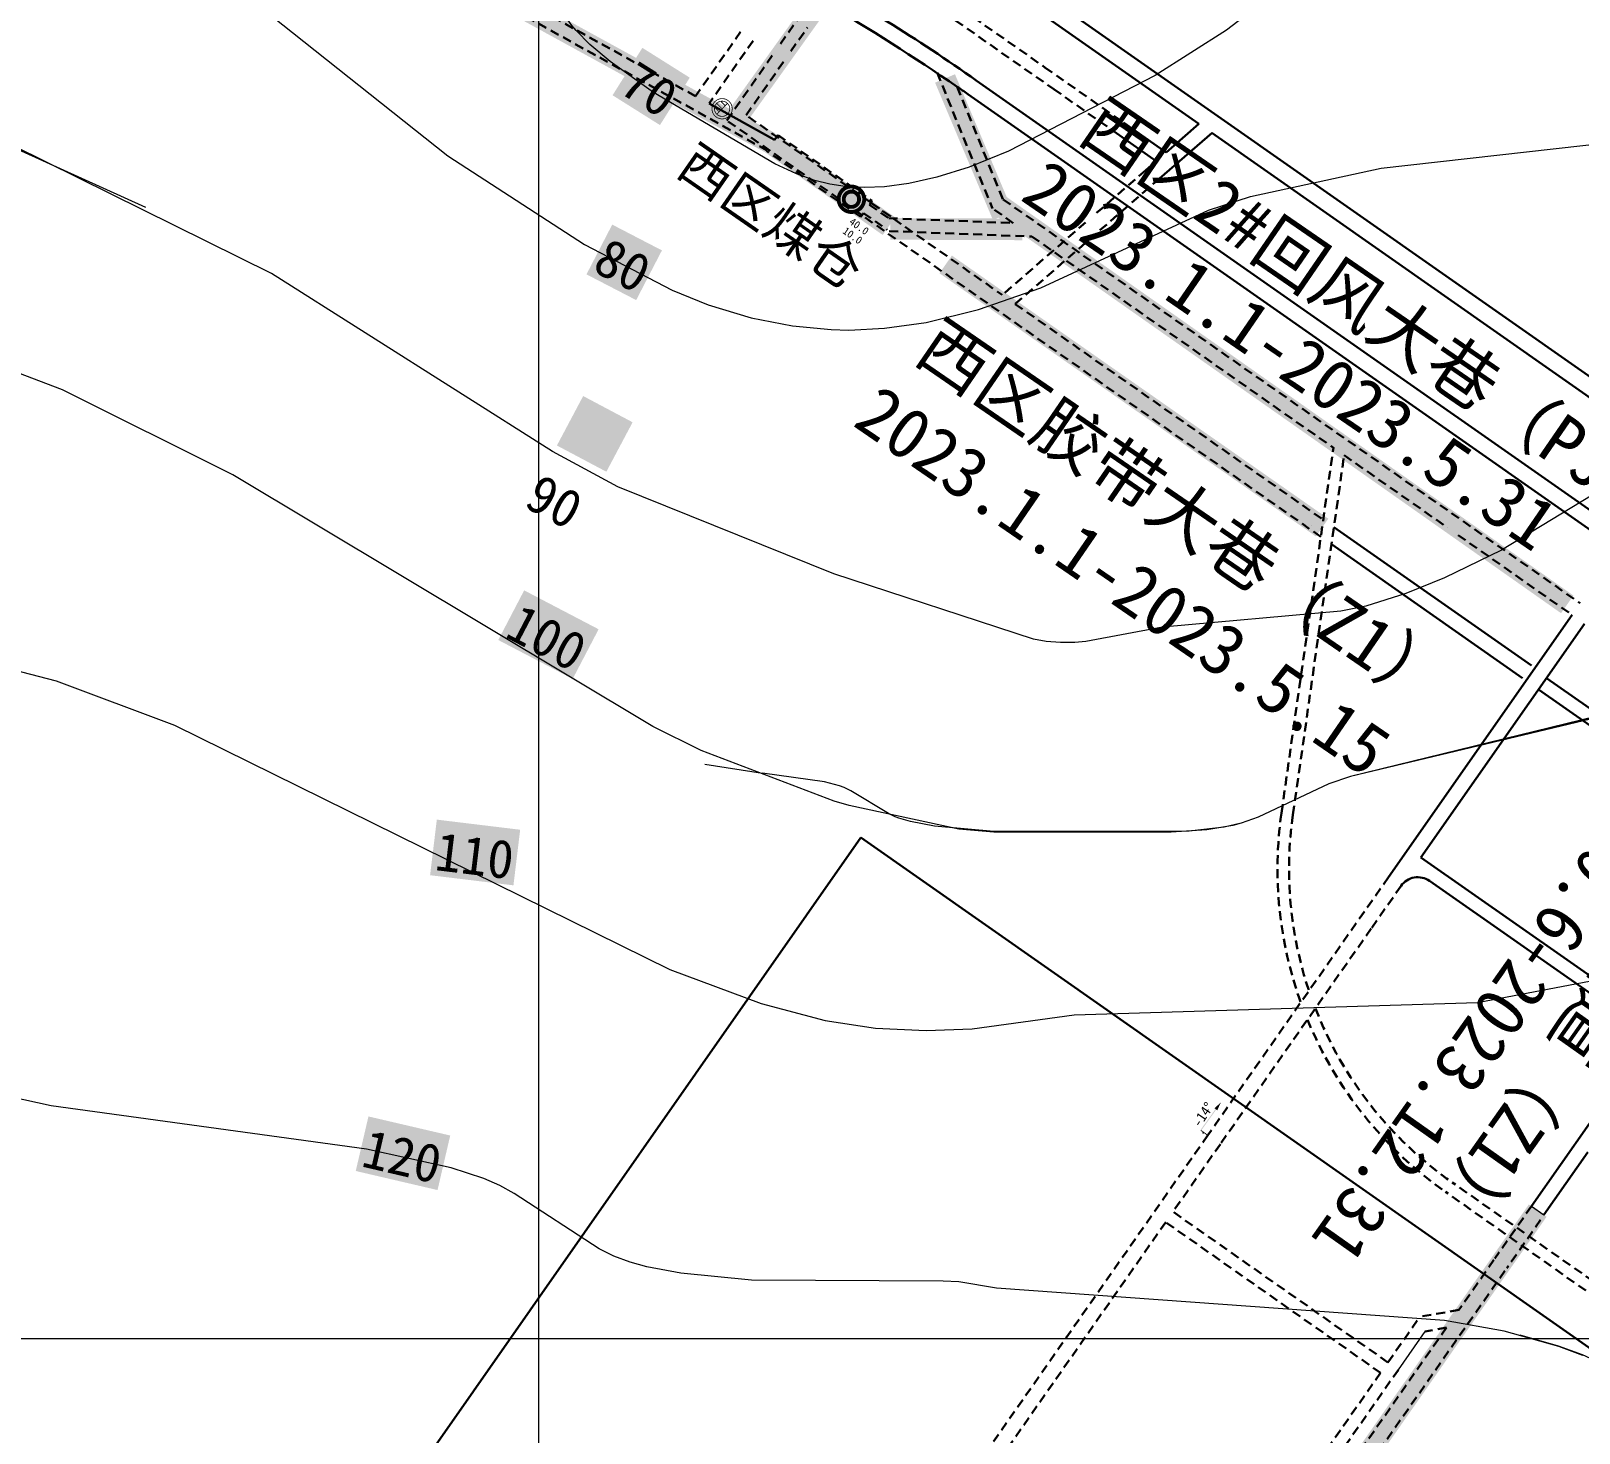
# Model space of a CAD drawing. Header units: inches. Extents: x 36473197 to 36486087, y 3899343 to 3911260.
# Drawn here: x 36479801 to 36480408, y 3905963 to 3906512 of the extents above; entities that cross this region are included whole.
import ezdxf
from ezdxf.enums import TextEntityAlignment as Align

# ---------------------------------------------------------------- set-up
doc = ezdxf.new("R2010")
doc.units = ezdxf.units.IN
doc.header["$MEASUREMENT"] = 0
doc.linetypes.add('ACAD_ISO02W100', pattern=[15, 12, -3])
doc.linetypes.add('虚线', pattern=[0.0045, 0.00175, -0.001, 0.00175])
doc.layers.get('0').update_dxf_attribs({"lineweight": 0})
doc.layers.get('Defpoints').update_dxf_attribs({"lineweight": 0})
doc.layers.add('0，2022年3季度接续', color=3, linetype='Continuous')
doc.layers.add('0，2022年4季度接续', color=40, linetype='ACAD_ISO02W100')
for name, color, linetype, lineweight in [('4煤底板等值线', 7, 'Continuous', 0), ('可采边界', 7, 'Continuous', 0), ('四盘区泄水巷设计', 7, 'Continuous', 0), ('四盘区辅运巷', 7, 'Continuous', 0), ('导线点', 7, 'Continuous', 0), ('巷道注记', 7, 'Continuous', 0), ('经纬网', 7, 'Continuous', 0), ('西区开拓大巷', 7, 'Continuous', 0), ('西区开拓设计', 7, 'Continuous', 0)]:
    doc.layers.add(name, color=color, linetype=linetype, lineweight=lineweight)
doc.layers.add('保护煤柱', color=7, linetype='Continuous', lineweight=0, true_color=0xff0042)
doc.layers.add('变坡点', color=1, linetype='Continuous', lineweight=0, true_color=0xff0000)
doc.styles.add('仿宋', font='simfang.ttf')
doc.styles.add('宋体', font='SIMSUN.TTC')
doc.linetypes.add('保护煤柱', pattern='A,0.0195,-0.001,[6,西北矿业高家堡煤矿2022年采掘接续图(2022.8.14).shx,S=1.01575e-06,R=0,X=0,Y=0],0.0195', length=0.04)
doc.dimstyles.get("Standard").update_dxf_attribs({"dimtxt": 30, "dimasz": 20, "dimexe": 0.18, "dimexo": 0.0625, "dimgap": 0.09, "dimtad": 1, "dimdec": 0, "dimzin": 0, "dimdsep": 46, "dimtxsty": '仿宋', "dimcen": 0.09, "dimclrd": 150, "dimclre": 150, "dimadec": 0, "dimazin": 0, "dimtfac": 1, "dimtdec": 0, "dimtofl": 0, "dimtmove": 0, "dimatfit": 3, "dimfxl": 1, "dimtolj": 1, "dimtzin": 0, "dimlwd": 0, "dimarcsym": 0})

# ---------------------------------------------------------------- blocks, each defined once
blk = doc.blocks.new('lr_block_101_1')
at = {"color": 7, "const_width": 0.3}
for points in [[(4, 0), (3.86, 1.04), (3.46, 2), (2.83, 2.83), (2, 3.46), (1.04, 3.86), (0, 4), (-1.04, 3.86), (-2, 3.46), (-2.83, 2.83), (-3.46, 2), (-3.86, 1.04), (-4, 0), (-3.86, -1.04), (-3.46, -2), (-2.83, -2.83), (-2, -3.46), (-1.04, -3.86), (0, -4), (1.04, -3.86), (2, -3.46), (2.83, -2.83), (3.46, -2), (3.86, -1.04), (4, 0)], [(3, 0), (2.9, 0.78), (2.6, 1.5), (2.12, 2.12), (1.5, 2.6), (0.78, 2.9), (0, 3), (-0.78, 2.9), (-1.5, 2.6), (-2.12, 2.12), (-2.6, 1.5), (-2.9, 0.78), (-3, 0), (-2.9, -0.78), (-2.6, -1.5), (-2.12, -2.12), (-1.5, -2.6), (-0.78, -2.9), (0, -3), (0.78, -2.9), (1.5, -2.6), (2.12, -2.12), (2.6, -1.5), (2.9, -0.78), (3, 0)], [(-2.8, 0.4), (-1.2, -1.2)], [(-2.12, -2.12), (2.12, 2.12)], [(-2.12, 2.12), (0, 0)], [(-0.4, 2.8), (1.2, 1.2)], [(-0.4, 2.8), (1.2, 1.2)]]:
    blk.add_lwpolyline(points, dxfattribs=at)
blk = doc.blocks.new('变坡点1_1_1_1_1_1')
at = {"true_color": 0xff0000}
for points in [[(-0.47, 3.69), (-0.19, -0.01), (0.19, 0.01), (-0.1, 3.72)], [(10.81, 4.73), (-0.29, 3.89), (-0.27, 3.52), (10.84, 4.36)], [(10.88, 3.8), (10.77, 5.28)], [(10.77, 5.28), (14.53, 4.83), (10.88, 3.8)]]:
    blk.add_hatch(color=1, dxfattribs=at).paths.add_polyline_path(points, flags=17)
blk = doc.blocks.new('*D204')
at = {"layer": 'Defpoints', "color": 0, "transparency": 16777216}
for p in [(36476925.52, 3911082.36), (36486060.15, 3904950.04), (36485936.09, 3904772.87)]:
    blk.add_point(p, dxfattribs=at)
at = {"layer": '四盘区辅运巷', "color": 150, "lineweight": -2, "transparency": 16777216}
for p, q in [((36476925.55, 3911082.41), (36477049.68, 3911259.68)), ((36485936.12, 3904772.92), (36486060.25, 3904950.19))]:
    blk.add_line(p, q, dxfattribs=at)
at = {"layer": '四盘区辅运巷', "color": 150, "lineweight": 0, "transparency": 16777216}
blk.add_line((36477065.96, 3911248.06), (36486043.76, 3904961.51), dxfattribs=at)
at = {"layer": '四盘区辅运巷', "color": 150, "transparency": 16777216}
for points in [[(36477067.87, 3911250.79), (36477064.05, 3911245.33), (36477049.58, 3911259.53)], [(36486045.68, 3904964.24), (36486041.85, 3904958.78), (36486060.15, 3904950.04)]]:
    blk.add_solid(points, dxfattribs=at)
at = {"layer": '四盘区辅运巷', "color": 0, "transparency": 16777216, "insert": (36481563.62, 3908117.29), "char_height": 30, "attachment_point": 5, "rotation": 324.99908, "style": '仿宋'}
blk.add_mtext('\\A1;1100', dxfattribs=at)

msp = doc.modelspace()

# ---------------------------------------------------------------- hatches: boundary and pattern name
at = {"layer": '4煤底板等值线', "true_color": 0xffffff}
for points in [[(36480029.08, 3906487.21), (36480040.77, 3906505.79), (36480059.34, 3906494.1), (36480047.66, 3906475.53)], [(36480018.86, 3906417.05), (36480028.95, 3906436.54), (36480048.43, 3906426.44), (36480038.34, 3906406.96)], [(36480007.27, 3906350), (36480017.56, 3906369.38), (36480036.94, 3906359.1), (36480026.65, 3906339.72)], [(36479984.28, 3906273.8), (36479994.44, 3906293.25), (36480023.61, 3906278.01), (36480013.45, 3906258.56)], [(36479957.56, 3906181.65), (36479960.2, 3906203.43), (36479992.87, 3906199.47), (36479990.23, 3906177.69)], [(36479928.42, 3906065.78), (36479933.4, 3906087.15), (36479965.45, 3906079.68), (36479960.48, 3906058.31)]]:
    msp.add_hatch(color=7, dxfattribs=at).paths.add_polyline_path(points, flags=17)

# ---------------------------------------------------------------- linework, layer by layer
at = {"layer": '0，2022年3季度接续', "color": 160, "linetype": 'ACAD_ISO02W100', "ltscale": 5, "const_width": 8.46}
msp.add_lwpolyline([(36480133.81, 3905681.57), (36480391.71, 3906050.26)], dxfattribs=at)
at = {"layer": '0，2022年4季度接续', "color": 3, "linetype": 'ACAD_ISO02W100', "ltscale": 5, "const_width": 8.46}
for points in [[(36479980.38, 3906528.79), (36480064.95, 3906482.43)], [(36480064.95, 3906482.43), (36480090.84, 3906468.64)], [(36480315.44, 3906349.55), (36480403.28, 3906287.76)]]:
    msp.add_lwpolyline(points, dxfattribs=at)
at = {"layer": '0，2022年4季度接续', "color": 160, "linetype": 'ACAD_ISO02W100', "ltscale": 5, "const_width": 8.46, "elevation": -0.2}
for points in [[(36480078.07, 3906478.89), (36480110.36, 3906524.03)], [(36480182.06, 3906440.02), (36480159.4, 3906493.8)]]:
    msp.add_lwpolyline(points, dxfattribs=at)
at = {"layer": '0，2022年4季度接续', "color": 160, "linetype": 'ACAD_ISO02W100', "ltscale": 5, "const_width": 8.46}
for points in [[(36480090.84, 3906468.64), (36480137.4, 3906435.94)], [(36480180.41, 3906444.39), (36480315.44, 3906349.55)], [(36480137.96, 3906434.86), (36480189.69, 3906434.66)]]:
    msp.add_lwpolyline(points, dxfattribs=at)
at = {"layer": '0，2022年4季度接续', "color": 1, "linetype": 'ACAD_ISO02W100', "ltscale": 5, "true_color": 0xff0000, "const_width": 8.46}
msp.add_lwpolyline([(36480159.65, 3906420.94), (36480307.2, 3906317.85)], dxfattribs=at)
at = {"layer": '4煤底板等值线', "color": 7, "linetype": 'Continuous', "lineweight": 0, "flags": 128}
for points in [[(36480309.16, 3906549), (36480278.55, 3906519.47), (36480269.78, 3906512.74), (36480241.73, 3906494.89), (36480184.33, 3906465.35), (36480168.85, 3906459.03), (36480156.23, 3906455.06), (36480145.15, 3906452.58), (36480135.72, 3906451.37), (36480127.95, 3906451.07), (36480120.3, 3906451.51), (36480114.28, 3906452.43), (36480108.38, 3906453.88), (36480101.15, 3906456.42), (36480092.68, 3906460.33), (36480045.15, 3906488.34), (36480028.08, 3906500.45), (36480020.23, 3906507.15), (36480014.81, 3906512.62), (36480013.15, 3906514.57), (36480009.46, 3906519.72), (36479960.65, 3906606.83)], [(36479812.91, 3906583.87), (36479964.46, 3906463.47), (36480018.02, 3906428.75), (36480052.38, 3906410.84), (36480066.54, 3906405.16), (36480083.43, 3906400.07), (36480099.56, 3906396.89), (36480114.71, 3906395.41), (36480121.72, 3906395.24), (36480135.72, 3906395.91), (36480151.94, 3906398.22), (36480172.51, 3906403.22), (36480196.97, 3906411.79), (36480262.61, 3906442.2), (36480279.18, 3906447.51), (36480330.39, 3906458.67), (36480444.32, 3906471.42)], [(36479846.1, 3906443.23), (36479780.53, 3906472.86)], [(36480424.71, 3906337.55), (36480377.57, 3906308.94), (36480355.21, 3906298.12), (36480339.96, 3906291.99), (36480324.36, 3906287.09), (36480314.51, 3906285.1), (36480244.58, 3906278.82), (36480214.54, 3906273.25), (36480210.22, 3906272.84), (36480204.62, 3906272.77), (36480199.04, 3906273.18), (36480194.06, 3906274.11), (36480115.85, 3906299.73), (36480031.14, 3906333.77), (36480005.6, 3906347.66), (36479895.44, 3906417.34), (36479794.57, 3906467.31)], [(36480432.59, 3906248.22), (36480318.36, 3906220.33), (36480309.85, 3906217.5), (36480282.07, 3906204.41), (36480275.52, 3906202), (36480272.19, 3906201.15), (36480261.98, 3906199.49), (36480248.07, 3906198.49), (36480178.5, 3906198.57), (36480164.85, 3906199.72), (36480121.84, 3906208.95), (36480115.93, 3906210.7), (36480063.86, 3906230.57), (36480044.9, 3906239.96), (36479880.26, 3906338.48), (36479813.44, 3906371.84), (36479793.24, 3906379.45)], [(36479783.72, 3906264.81), (36479810.97, 3906257.86), (36479857.38, 3906240.46), (36480051.48, 3906144.78), (36480087.29, 3906131.36), (36480112.42, 3906124.79), (36480132.08, 3906121.78), (36480152, 3906120.8), (36480170.06, 3906121.44), (36480209.98, 3906126.93), (36480368.14, 3906131.73), (36480459.31, 3906149.21)], [(36480445.25, 3906250.58), (36480318.35, 3906220.34), (36480309.85, 3906217.5), (36480282.07, 3906204.41), (36480275.52, 3906202), (36480272.19, 3906201.15), (36480261.98, 3906199.49), (36480248.06, 3906198.47), (36480178.56, 3906198.72), (36480155.28, 3906200.86), (36480145.87, 3906202.68), (36480141.32, 3906204.03), (36480139.85, 3906204.59), (36480137.28, 3906205.85), (36480122.42, 3906214.77), (36480119.85, 3906216.02), (36480117.98, 3906216.71), (36480112.16, 3906218.25), (36480087.91, 3906221.62)], [(36480436.99, 3906249.13), (36480318.35, 3906220.34), (36480309.85, 3906217.5), (36480282.07, 3906204.41), (36480275.52, 3906202), (36480268.82, 3906200.48), (36480255.05, 3906198.86), (36480178.56, 3906198.72), (36480155.28, 3906200.86), (36480145.87, 3906202.68), (36480141.32, 3906204.03), (36480139.85, 3906204.59), (36480137.28, 3906205.85), (36480122.42, 3906214.77), (36480119.85, 3906216.02), (36480117.98, 3906216.7), (36480112.16, 3906218.23), (36480087.91, 3906221.62)], [(36480065.21, 3906225.21), (36480087.91, 3906221.62)], [(36480409.44, 3905993.55), (36480400.03, 3905997.08), (36480378.57, 3906003.02), (36480355.17, 3906007.21), (36480179.56, 3906019.84), (36480164.82, 3906022.37), (36480158.62, 3906022.68), (36480083.48, 3906022.99), (36480055.86, 3906025.7), (36480042.46, 3906028.29), (36480035.92, 3906030.08), (36480029.57, 3906032.37), (36480023.8, 3906035.3), (36479990.56, 3906056.96), (36479984.85, 3906060.15), (36479978.66, 3906062.81), (36479965.86, 3906067.04), (36479932.62, 3906074.37), (36479809, 3906091.37), (36479782.18, 3906097.21)], [(36480430.94, 3905969.12), (36480426.68, 3905980.43), (36480425.59, 3905982.62), (36480424.83, 3905983.83), (36480424.11, 3905984.69), (36480423.33, 3905985.5), (36480421.63, 3905986.99), (36480418.82, 3905988.99), (36480415.77, 3905990.76), (36480409.21, 3905993.81), (36480399.86, 3905997.19), (36480384.82, 3906001.41)]]:
    msp.add_lwpolyline(points, dxfattribs=at)
at = {"layer": '保护煤柱', "color": 1, "linetype": '保护煤柱', "lineweight": 30, "ltscale": 3750, "true_color": 0xff0000}
msp.add_line((36480126.41, 3906196.46), (36479843.07, 3905791.83, 0.62), dxfattribs=at)
at = {"layer": '保护煤柱', "color": 1, "linetype": '保护煤柱', "lineweight": 30, "ltscale": 3750, "true_color": 0xff0000, "flags": 128}
msp.add_lwpolyline([(36482519.48, 3904520.82), (36480126.41, 3906196.46)], dxfattribs=at)
at = {"layer": '变坡点', "color": 1, "true_color": 0xff0000}
msp.add_point((36480260.62, 3906080.79), dxfattribs=at)
at = {"layer": '可采边界'}
for p, q in [((36480389.25, 3906051.98), (36480394.16, 3906048.54)), ((36480337.08, 3905987.94), (36480347.59, 3906002.94))]:
    msp.add_line(p, q, dxfattribs=at)
at = {"layer": '四盘区泄水巷设计', "color": 30, "linetype": '虚线', "lineweight": 30, "ltscale": 2000, "true_color": 0xff8000}
for p, q in [((36480291.25, 3906205.96), (36480311.68, 3906349.26)), ((36480295.74, 3906205.32), (36480315.84, 3906346.34)), ((36480442.03, 3905996.79), (36480355.61, 3906057.57)), ((36480449.53, 3905997.33), (36480358.2, 3906061.28)), ((36480389.25, 3906051.98), (36480374.91, 3906031.5)), ((36480392.83, 3906046.63), (36480379.61, 3906027.75))]:
    msp.add_line(p, q, dxfattribs=at)
for radius, start, end in [(154.53, 171.8877, 199.80435), (150, 171.8877, 198.57459), (154.53, 202.48239, 235.00017), (150, 201.37244, 235.00017)]:
    msp.add_arc((36480444.24, 3906184.15), radius, start, end, dxfattribs=at)
at = {"layer": '四盘区辅运巷', "color": 30, "linetype": 'Continuous', "lineweight": 30, "true_color": 0xff8000}
for p, q in [((36480405.17, 3906283.63), (36480333.23, 3906180.9)), ((36480410.08, 3906280.2), (36480345.95, 3906188.6)), ((36480527.41, 3906061.54), (36480345.95, 3906188.6)), ((36480349.32, 3906179.5), (36480464.44, 3906098.81)), ((36480411.96, 3906084.43), (36480389.25, 3906051.98)), ((36480411.37, 3906073.11), (36480394.16, 3906048.54))]:
    msp.add_line(p, q, dxfattribs=at)
at = {"layer": '四盘区辅运巷', "color": 30, "linetype": '虚线', "lineweight": 30, "ltscale": 2000, "true_color": 0xff8000}
for p, q in [((36480333.23, 3906180.9), (36480262.4, 3906079.75)), ((36480338.14, 3906177.46), (36480326.43, 3906160.73)), ((36480326.43, 3906160.73), (36480267.31, 3906076.31))]:
    msp.add_line(p, q, dxfattribs=at)
at = {"layer": '四盘区辅运巷', "linetype": '虚线', "lineweight": 30, "ltscale": 2000}
for p, q in [((36480262.4, 3906079.75), (36479862.3, 3905508.33)), ((36480267.31, 3906076.31), (36480248.75, 3906049.79)), ((36480245.88, 3906045.69), (36479867.27, 3905504.86)), ((36480330.12, 3905986.71, 0.18), (36480245.88, 3906045.69, 0.18)), ((36480332.99, 3905990.81, 0.18), (36480248.75, 3906049.79, 0.18)), ((36480374.53, 3906030.97), (36480360.81, 3906011.36)), ((36480378.86, 3906026.68), (36479168.22, 3904297.69)), ((36480360.81, 3906011.36), (36480345.48, 3906008.66)), ((36480355.94, 3906004.41), (36479157.69, 3904293.1)), ((36480355.94, 3906004.41), (36480347.59, 3906002.94)), ((36480330.12, 3905986.71), (36479237.03, 3904425.59)), ((36480337.08, 3905987.94), (36479238.26, 3904418.62))]:
    msp.add_line(p, q, dxfattribs=at)
at = {"layer": '四盘区辅运巷', "linetype": '虚线', "lineweight": 30, "ltscale": 2000, "flags": 128}
msp.add_lwpolyline([(36480332.99, 3905990.81), (36480345.48, 3906008.66)], dxfattribs=at)
at = {"layer": '四盘区辅运巷', "color": 30, "linetype": 'Continuous', "lineweight": 30, "true_color": 0xff8000}
msp.add_arc((36480344.7, 3906172.87), 8, 55.00017, 145.00067, dxfattribs=at)
at = {"layer": '经纬网', "color": 7, "linetype": 'Continuous', "lineweight": 9}
for p, q in [((36480000, 3908673.14), (36480000, 3901829.02)), ((36483817.51, 3906000), (36474392.66, 3906000))]:
    msp.add_line(p, q, dxfattribs=at)
at = {"layer": '西区开拓大巷', "color": 30, "linetype": 'Continuous', "lineweight": 30, "true_color": 0xff8000}
for p, q in [((36480150.27, 3906552.09), (36480258.93, 3906476, 275.78)), ((36480185.33, 3906535.74), (36480470.9, 3906335.79)), ((36480437.47, 3906306.92), (36480171.65, 3906493.04)), ((36480092.58, 3906469.7), (36480066.9, 3906483.94)), ((36480433.83, 3906301.73), (36480168.28, 3906487.67)), ((36480264, 3906472.45, 288.63), (36480467.63, 3906329.87, 805.4))]:
    msp.add_line(p, q, dxfattribs=at)
at = {"layer": '西区开拓大巷', "color": 30, "linetype": '虚线', "lineweight": 30, "ltscale": 2000, "true_color": 0xff8000}
for p, q in [((36480126.89, 3906440.25), (36480073.89, 3906477.35)), ((36480130.33, 3906445.17), (36480081.43, 3906479.41)), ((36480138.2, 3906439.66), (36480130.33, 3906445.17))]:
    msp.add_line(p, q, dxfattribs=at)
at = {"layer": '西区开拓大巷', "color": 6, "lineweight": 30, "true_color": 0xff00ff, "const_width": 1.5}
for points in [[(36480127.7, 3906446.47, -1), (36480117.7, 3906446.47, -1), (36480127.7, 3906446.47)], [(36480125.7, 3906446.47, -1), (36480119.7, 3906446.47, -1), (36480125.7, 3906446.47)]]:
    msp.add_lwpolyline(points, format="xyb", dxfattribs=at)
at = {"layer": '西区开拓大巷', "color": 30, "linetype": 'Continuous', "lineweight": 30, "true_color": 0xff8000}
for centre, start, end in [((36479712.79, 3905837.72), 55.00006, 61), ((36479709.43, 3905832.35), 55.36087, 59.76187), ((36479709.43, 3905832.35), 55.00006, 55.36087)]:
    msp.add_arc(centre, 800, start, end, dxfattribs=at)
at = {"layer": '西区开拓设计', "color": 30, "linetype": '虚线', "lineweight": 30, "ltscale": 2000, "true_color": 0xff8000}
for p, q in [((36480089.69, 3906465.58), (36477787.48, 3907741.72)), ((36480061.62, 3906486.86), (36479926.32, 3906561.86)), ((36480111.99, 3906558.8), (36480198.52, 3906498.14)), ((36480114, 3906551.21), (36480202.01, 3906489.59)), ((36480094.86, 3906507.3), (36480101.42, 3906516.67)), ((36480098.96, 3906504.44), (36480105.51, 3906513.8)), ((36480079.24, 3906512.03), (36480061.62, 3906486.86)), ((36480084.15, 3906508.59), (36480066.9, 3906483.94)), ((36480073.89, 3906477.35), (36480091.94, 3906503.13)), ((36480081.43, 3906479.41), (36480096.04, 3906500.27)), ((36480156.27, 3906496.09), (36480177.96, 3906442.89)), ((36480198.52, 3906498.14), (36480229.35, 3906476.53)), ((36480164.15, 3906490.55), (36480182.15, 3906446.42)), ((36480202.01, 3906489.59), (36480226.65, 3906472.31)), ((36480093.93, 3906471.64), (36480092.58, 3906469.7)), ((36480093.93, 3906471.64), (36480130.8, 3906445.83)), ((36480089.69, 3906465.58), (36480089.52, 3906465.34)), ((36480126.38, 3906439.53), (36480089.52, 3906465.34)), ((36480243.51, 3906454.65), (36480186.9, 3906405.43)), ((36480238.06, 3906457.86), (36480218.4, 3906440.77)), ((36480130.8, 3906445.83), (36480129.74, 3906444.32)), ((36480182.15, 3906446.42), (36480408.3, 3906288.24)), ((36480127.44, 3906441.04), (36480126.38, 3906439.53)), ((36480306.69, 3906314.25), (36480127, 3906440.07)), ((36480127.44, 3906441.04), (36480136.72, 3906434.55)), ((36480129.74, 3906444.32), (36480137.12, 3906439.15)), ((36480130.27, 3906445.08), (36480181.83, 3906408.98)), ((36480137.31, 3906439.02), (36480186.15, 3906437.15)), ((36480137.49, 3906434), (36480193.46, 3906431.87)), ((36480214.51, 3906437.39), (36480181.83, 3906408.98)), ((36480193.46, 3906431.87), (36480311.66, 3906349.11)), ((36480186.9, 3906405.43), (36480307.64, 3906320.9)), ((36480315.82, 3906346.19), (36480356.38, 3906317.8)), ((36480302.95, 3906318.74), (36480302.95, 3906318.74)), ((36480360.48, 3906314.93), (36480405.17, 3906283.63)), ((36480314.26, 3906146.93), (36480314.26, 3906146.92))]:
    msp.add_line(p, q, dxfattribs=at)
at = {"layer": '西区开拓设计', "color": 30, "lineweight": 30, "ltscale": 2000, "true_color": 0xff8000}
for p, q in [((36480229.35, 3906476.53), (36480246.06, 3906464.81)), ((36480226.65, 3906472.31), (36480242.17, 3906461.43)), ((36480264.05, 3906472.5), (36480243.51, 3906454.65)), ((36480258.93, 3906476), (36480246.06, 3906464.81)), ((36480242.17, 3906461.43), (36480238.06, 3906457.86)), ((36480311.8, 3906317.99), (36480389.23, 3906263.79)), ((36480359.45, 3906277.31), (36480310.85, 3906311.34)), ((36480359.45, 3906277.31), (36480385.74, 3906258.8)), ((36480395.14, 3906258.86), (36480456.08, 3906216.2)), ((36480392.05, 3906254.44), (36480528.4, 3906158.97))]:
    msp.add_line(p, q, dxfattribs=at)
at = {"layer": '西区开拓设计', "color": 30, "linetype": '虚线', "lineweight": 30, "ltscale": 2000, "true_color": 0xff8000, "flags": 128}
msp.add_lwpolyline([(36480186.15, 3906437.15), (36480177.96, 3906442.89)], dxfattribs=at)

# ---------------------------------------------------------------- block references
at = {"layer": '四盘区辅运巷', "color": 3, "lineweight": 30, "true_color": 0x00ff00, "xscale": 0.909090909090909, "yscale": 0.909090909090909, "rotation": 50.00086395817573}
msp.add_blockref('变坡点1_1_1_1_1_1', (36480262.4, 3906079.75), dxfattribs=at)
at = {"layer": '导线点', "color": 7}
msp.add_blockref('lr_block_101_1', (36480072.02, 3906481.92, -0.2), dxfattribs=at)

# ---------------------------------------------------------------- texts
at = {"layer": '4煤底板等值线', "color": 18, "true_color": 0x000000, "style": '宋体'}
for s, rotation, p in [('70', 327.82871, (36480043.49, 3906489.51)), ('80', 332.6181, (36480033.02, 3906420.54)), ('90', 332.04991, (36480006.28, 3906327.97)), ('100', 332.41749, (36480003.31, 3906274.7)), ('110', 353.08852, (36479975.05, 3906189.21)), ('120', 346.88741, (36479946.63, 3906071.41))]:
    msp.add_text(s, height=15, rotation=rotation, dxfattribs=at).set_placement(p, align=Align.MIDDLE)
at = {"layer": '四盘区辅运巷', "color": 1, "lineweight": 30, "true_color": 0xff0000, "style": '宋体'}
msp.add_text('-14°', height=4, rotation=55.84338, dxfattribs=at).set_placement((36480259.25, 3906082.54, -0.2))
at = {"layer": '巷道注记', "color": 1, "true_color": 0xff0000, "style": '宋体'}
for s, rotation, p in [('西区2#回风大巷（PJ）', 325.49697, (36480210.78, 3906470.59, -0.2)), ('2023.1.1-2023.5.31', 325.49697, (36480188.33, 3906446.59, -0.2)), ('西区胶带大巷（Z1）', 325.49697, (36480146.57, 3906384.21, -0.2)), ('2023.1.1-2023.5.15', 325.49697, (36480122.67, 3906358.15, -0.2)), ('2023.10.6-2023.12.31', 234.74285, (36480459.39, 3906261.21, -0.2)), ('3405撤面道（Z1）', 234.74285, (36480473.78, 3906227.34, -0.2))]:
    msp.add_text(s, height=20, rotation=rotation, dxfattribs=at).set_placement(p)
at = {"layer": '巷道注记', "style": '仿宋'}
msp.add_text('西区煤仓', height=15, rotation=325.19898, dxfattribs=at).set_placement((36480053.41, 3906456.98, -0.2))
at = {"layer": '西区开拓大巷', "color": 7, "lineweight": 30, "style": '宋体'}
for s, p in [('10.0', (36480118.98, 3906433.38, -0.35)), ('40.0', (36480121.52, 3906437.01, -0.35))]:
    msp.add_text(s, height=3, rotation=324.82609, dxfattribs=at).set_placement(p)

# ---------------------------------------------------------------- dimensions: what is measured, and where the dimension line sits
at = {"layer": '四盘区辅运巷'}
dim = msp.add_aligned_dim(p1=(36476925.52, 3911082.36), p2=(36485936.09, 3904772.87), distance=216.29, text='1100', dimstyle='Standard', dxfattribs=at)
dim.commit()
dim.dimension.update_dxf_attribs({"geometry": '*D204', "text_midpoint": (36481563.62, 3908117.29)})

doc.saveas('drawing.dxf')
